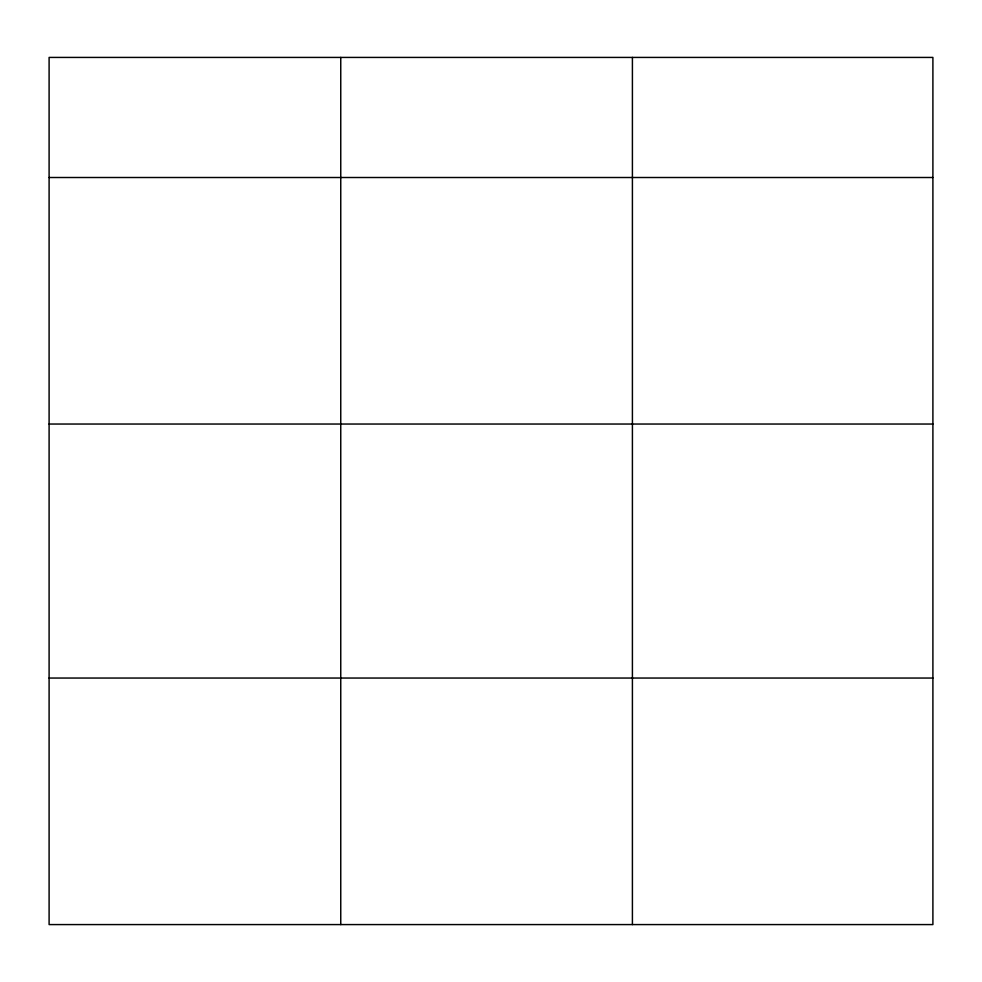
<?xml version="1.0" encoding="UTF-8"?>
<svg xmlns="http://www.w3.org/2000/svg" width="982" height="982" viewBox="0 0 982 982"><rect width="100%" height="100%" fill="white"/><g stroke="black" fill="none" stroke-linecap="round" stroke-linejoin="round"><path stroke-width="1.47" d="M932.9 424.04L932.9 57.422L49.1 57.422L49.1 924.578L932.9 924.578L932.9 424.04L49.1 424.04M49.1 177.509L932.9 177.509M49.1 678.046L932.9 678.046M632.408 57.422L632.408 924.578M340.754 57.422L340.754 924.578"/></g></svg>
